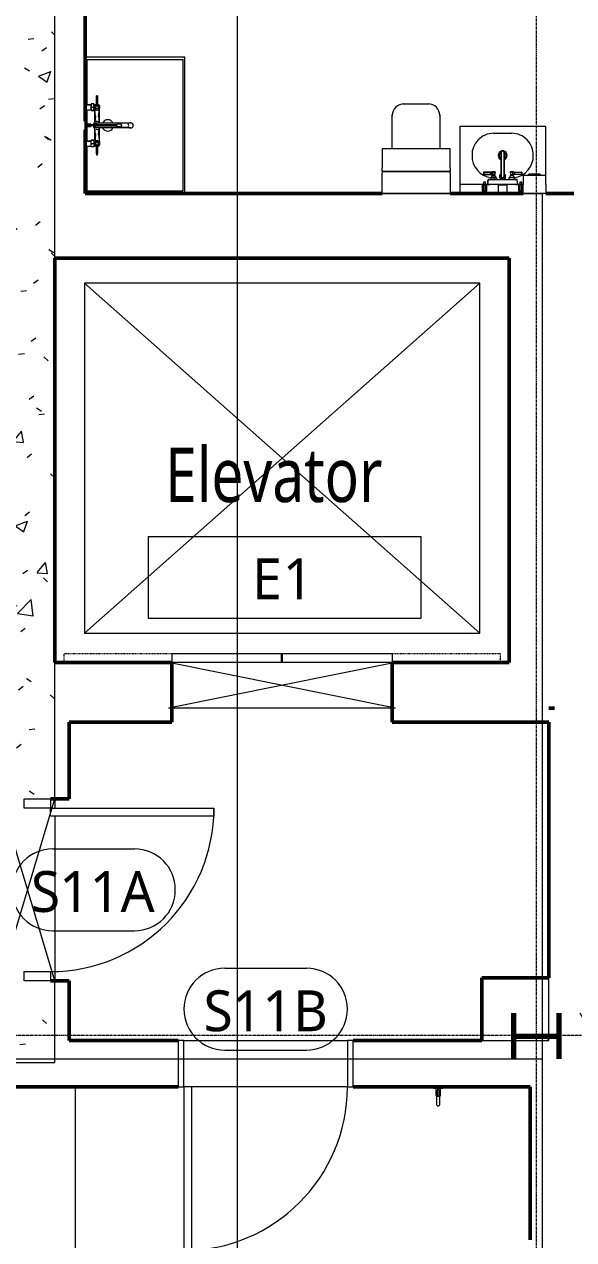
# Model space of a CAD drawing. Header units: inches. Extents: x -1548 to 1644, y -860 to 924.
# Drawn here: x -1202.3 to -1081.3, y 185.5 to 453 of the extents above; entities that cross this region are included whole.
import ezdxf

# ---------------------------------------------------------------- set-up
doc = ezdxf.new("R2010")
doc.units = ezdxf.units.IN
doc.header["$MEASUREMENT"] = 0
for name, pattern in [('Dash', [0.25, 0.125, -0.125]), ('Grid Line', [0.875, 0.5, -0.125, 0.125, -0.125]), ('Overhead_2_', [0.15625, 0.09375, -0.0625])]:
    doc.linetypes.add(name, pattern=pattern)
for name, color, linetype, lineweight in [('A-AREA-IDEN', 2, 'Continuous', 9), ('A-DOOR', 31, 'Continuous', 13), ('A-DOOR-FRAM', 31, 'Continuous', 20), ('A-DOOR-IDEN', 31, 'Continuous', 9), ('A-FLOR', 192, 'Continuous', 13), ('A-GENM', 13, 'Continuous', 9), ('A-VRTC', 13, 'Continuous', 9), ('A-WALL', 113, 'Continuous', 13), ('A-WALL-PATT', 111, 'Continuous', 13), ('E-ARBL-BNDY', 71, 'Continuous', 9), ('G-ANNO-SYMB', 111, 'Continuous', 9), ('I-WALL', 2, 'Continuous', 13), ('P-SANR-FIXT', 6, 'Continuous', 9), ('Q-SPCQ', 91, 'Continuous', 9), ('Q-SPCQ-HDLN', 91, 'Dash', 9), ('S-COLS', 52, 'Continuous', 9), ('S-COLS-SYMB', 171, 'Continuous', 70), ('S-GRID', 1, 'Continuous', 9)]:
    doc.layers.add(name, color=color, linetype=linetype, lineweight=lineweight)
doc.styles.add('Trebuchet MS_1', font='trebuc.ttf', dxfattribs={"height": 9})
doc.styles.add('Trebuchet MS_B', font='trebucbd.ttf', dxfattribs={"width": 0.8, "height": 12})

# ---------------------------------------------------------------- blocks, each defined once
blk = doc.blocks.new('GM_OpeningWall_Type - 40x88-984678-L1')
at = {"layer": 'A-GENM', "color": 7}
for p, q in [((-20, 6), (20, -6)), ((-20, -6), (20, 6))]:
    blk.add_line(p, q, dxfattribs=at)
blk = doc.blocks.new('GM_OpeningWall_Type - 50x87-984679-L1')
at = {"layer": 'A-GENM', "color": 7, "linetype": 'Overhead_2_'}
for p, q in [((-25, 5), (25, 5)), ((-25, -5), (25, -5))]:
    blk.add_line(p, q, dxfattribs=at)
at = {"layer": 'A-GENM', "color": 7}
for p, q in [((-25, 5), (25, -5)), ((-25, -5), (25, 5))]:
    blk.add_line(p, q, dxfattribs=at)
blk = doc.blocks.new('W Shapes-Column - W10x49-938863-L1')
at = {"layer": 'S-COLS-SYMB', "color": 250}
for p, q in [((-5, 5), (5, 5)), ((0, 5), (0, -5)), ((-5, -5), (5, -5))]:
    blk.add_line(p, q, dxfattribs=at)
blk = doc.blocks.new('Snowdon Towers Sample Structural_rvt-1-L1')
at = {"layer": 'A-FLOR', "color": 10}
for p, q in [((-1121.25, 302.5), (-1169.75, 302.5)), ((-1195.5, 282.5), (-1195.5, 280.5)), ((-1195.5, 278.75), (-1195.5, 242.5))]:
    blk.add_line(p, q, dxfattribs=at)
at = {"layer": 'A-GENM', "lineweight": 9}
for name, p, rotation in [('GM_OpeningWall_Type - 50x87-984679-L1', (-1145.5, 307.5), 180), ('GM_OpeningWall_Type - 40x88-984678-L1', (-1201.5, 262.5), 89.99999999999984)]:
    blk.add_blockref(name, p, dxfattribs=dict(at, rotation=rotation))
at = {"layer": 'S-COLS', "lineweight": 9, "rotation": 89.99999999999972}
blk.add_blockref('W Shapes-Column - W10x49-938863-L1', (-1089.5, 230.33), dxfattribs=at)
blk = doc.blocks.new('Snowdon Towers Sample Electrical_rvt-1-L1')
at = {"layer": 'E-ARBL-BNDY', "color": 253}
for p, q in [((-1188.88, 415.75), (-1188.88, 513)), ((-1188.88, 415.75), (-1088.18, 415.75)), ((-1088.18, 105.25), (-1088.18, 415.75)), ((-1088.18, 225.25), (-1338, 225.25))]:
    blk.add_line(p, q, dxfattribs=at)
blk = doc.blocks.new('Hose Bib - Hose Bib-1377896-L1')
at = {"layer": 'P-SANR-FIXT', "color": 5}
for p, q in [((-1, 0), (-1, -0.25)), ((1, -0.25), (1, 0)), ((-1, -0.25), (1, -0.25)), ((-0.5, -0.25), (-0.5, -2)), ((-0.5, -2), (0.5, -2)), ((0.5, -2), (0.5, -0.25))]:
    blk.add_line(p, q, dxfattribs=at)
at = {"layer": 'P-SANR-FIXT', "color": 5, "flags": 128}
for points in [[(-0.37, -2), (-0.37, -2.08), (-0.37, -2.16), (-0.37, -2.24), (-0.37, -2.32), (-0.37, -2.4), (-0.37, -2.48), (-0.37, -2.56), (-0.37, -2.64), (-0.37, -2.71), (-0.37, -2.79), (-0.37, -2.86), (-0.37, -2.93), (-0.37, -3), (-0.37, -3.07), (-0.37, -3.14), (-0.37, -3.2), (-0.37, -3.26), (-0.37, -3.33), (-0.37, -3.38), (-0.37, -3.44), (-0.37, -3.49), (-0.37, -3.55), (-0.37, -3.59), (-0.37, -3.64), (-0.37, -3.68), (-0.37, -3.73), (-0.37, -3.76), (-0.37, -3.8), (-0.37, -3.83), (-0.37, -3.84)], [(0, -0.5), (-0.04, -0.51), (-0.08, -0.54), (-0.11, -0.58), (-0.15, -0.64), (-0.18, -0.72), (-0.2, -0.81), (-0.22, -0.91), (-0.24, -1.02), (-0.25, -1.13), (-0.25, -1.25), (-0.25, -1.37), (-0.24, -1.48), (-0.22, -1.59), (-0.2, -1.69), (-0.18, -1.78), (-0.15, -1.86), (-0.11, -1.92), (-0.08, -1.96), (-0.04, -1.99), (0, -2)], [(-0.11, -0.58), (-0.08, -0.54), (-0.04, -0.51), (0, -0.5)], [(0, -2), (-0.04, -1.99), (-0.08, -1.96)], [(0, -2), (0.04, -1.99), (0.08, -1.96), (0.11, -1.92), (0.15, -1.86), (0.18, -1.78), (0.2, -1.69), (0.22, -1.59), (0.24, -1.48), (0.25, -1.37), (0.25, -1.25), (0.25, -1.13), (0.24, -1.02), (0.22, -0.91), (0.2, -0.81), (0.18, -0.72), (0.15, -0.64), (0.11, -0.58), (0.08, -0.54), (0.04, -0.51), (0, -0.5)], [(0, -0.5), (0.04, -0.51), (0.08, -0.54)], [(0.11, -1.92), (0.08, -1.96), (0.04, -1.99), (0, -2)], [(0.38, -3.84), (0.38, -3.81), (0.38, -3.78), (0.38, -3.74), (0.38, -3.7), (0.38, -3.66), (0.38, -3.61), (0.38, -3.57), (0.38, -3.52), (0.38, -3.46), (0.38, -3.41), (0.38, -3.35), (0.38, -3.29), (0.38, -3.23), (0.38, -3.16), (0.38, -3.1), (0.38, -3.03), (0.38, -2.96), (0.38, -2.89), (0.38, -2.82), (0.38, -2.74), (0.38, -2.67), (0.38, -2.59), (0.38, -2.51), (0.38, -2.43), (0.38, -2.35), (0.38, -2.27), (0.38, -2.19), (0.38, -2.11), (0.38, -2.03), (0.38, -2)]]:
    blk.add_lwpolyline(points, dxfattribs=at)
at = {"layer": 'P-SANR-FIXT', "color": 5}
for centre, major_axis, ratio, start_param, end_param in [((0, -2), (0.375, 0), 0.022819, 3.403392, 4.712389), ((0, -2), (-0.375, 0), 0.022819, 1.570796, 2.879793), ((0, -3.84), (0.375, 0), 0.931643, 2.879793, 4.712389), ((0, -3.84), (0.375, 0), 0.931643, 4.712389, 6.544985)]:
    blk.add_ellipse(centre, major_axis=major_axis, ratio=ratio, start_param=start_param, end_param=end_param, dxfattribs=at)
blk = doc.blocks.new('SinkConnection - Cafe Hand Sink-1530081-L1')
at = {"layer": 'P-SANR-FIXT', "color": 7}
for p, q in [((-3.5, -0.5), (-4.48, -0.5)), ((-4.48, -2), (-3.5, -2)), ((-4.25, 0), (-4.25, -0.5)), ((-4.25, -2), (-4.25, -2.5)), ((-4.25, -2.5), (-4.24, -2.5)), ((-4.25, -2.5), (-3.75, -2.5)), ((-3.76, -2.5), (-3.75, -2.5)), ((-3.75, -0.5), (-3.75, 0)), ((-3.75, -2.5), (-3.75, -2)), ((-3.5, -2), (-3.5, -0.5)), ((-1, 0), (-1, -1.87)), ((-1, -1.87), (1, -1.87)), ((1, -1.87), (1, 0)), ((3.5, -0.5), (3.5, -2)), ((4.5, -0.5), (3.5, -0.5)), ((3.5, -2), (4.5, -2)), ((3.75, 0), (3.75, -0.5)), ((3.75, -2), (3.75, -2.5)), ((3.75, -2.5), (4.25, -2.5)), ((3.75, -2.5), (3.76, -2.5)), ((4.24, -2.5), (4.25, -2.5)), ((4.25, -0.5), (4.25, 0)), ((4.25, -2.5), (4.25, -2)), ((4.5, -2), (4.5, -0.5))]:
    blk.add_line(p, q, dxfattribs=at)
at = {"layer": 'P-SANR-FIXT', "color": 7, "flags": 128}
for points in [[(-4, -0.5), (-4.04, -0.51), (-4.08, -0.54), (-4.11, -0.58), (-4.15, -0.64), (-4.18, -0.72), (-4.2, -0.81), (-4.22, -0.91), (-4.24, -1.02), (-4.25, -1.13), (-4.25, -1.25), (-4.25, -1.37), (-4.24, -1.48), (-4.22, -1.59), (-4.2, -1.69), (-4.18, -1.78), (-4.15, -1.86), (-4.11, -1.92), (-4.08, -1.96), (-4.04, -1.99), (-4, -2)], [(-4.11, -0.58), (-4.08, -0.54), (-4.04, -0.51), (-4, -0.5)], [(-4, -2), (-4.04, -1.99), (-4.08, -1.96)], [(-4, -2), (-3.96, -1.99), (-3.92, -1.96), (-3.89, -1.92), (-3.85, -1.86), (-3.82, -1.78), (-3.8, -1.69), (-3.78, -1.59), (-3.76, -1.48), (-3.75, -1.37), (-3.75, -1.25), (-3.75, -1.13), (-3.76, -1.02), (-3.78, -0.91), (-3.8, -0.81), (-3.82, -0.72), (-3.85, -0.64), (-3.89, -0.58), (-3.92, -0.54), (-3.96, -0.51), (-4, -0.5)], [(-4, -0.5), (-3.96, -0.51), (-3.92, -0.54)], [(-3.89, -1.92), (-3.92, -1.96), (-3.96, -1.99), (-4, -2)], [(4, -0.5), (3.96, -0.51), (3.92, -0.54), (3.89, -0.58), (3.85, -0.64), (3.82, -0.72), (3.8, -0.81), (3.78, -0.91), (3.76, -1.02), (3.75, -1.13), (3.75, -1.25), (3.75, -1.37), (3.76, -1.48), (3.78, -1.59), (3.8, -1.69), (3.82, -1.78), (3.85, -1.86), (3.89, -1.92), (3.92, -1.96), (3.96, -1.99), (4, -2)], [(3.89, -0.58), (3.92, -0.54), (3.96, -0.51), (4, -0.5)], [(4, -2), (3.96, -1.99), (3.92, -1.96), (3.89, -1.92)], [(4, -2), (4.04, -1.99), (4.08, -1.96), (4.11, -1.92), (4.15, -1.86), (4.18, -1.78), (4.2, -1.69), (4.22, -1.59), (4.24, -1.48), (4.25, -1.37), (4.25, -1.25), (4.25, -1.13), (4.24, -1.02), (4.22, -0.91), (4.2, -0.81), (4.18, -0.72), (4.15, -0.64), (4.11, -0.58), (4.08, -0.54), (4.04, -0.51), (4, -0.5)], [(4, -0.5), (4.04, -0.51), (4.08, -0.54)], [(4.08, -1.96), (4.04, -1.99), (4, -2)]]:
    blk.add_lwpolyline(points, dxfattribs=at)
at = {"layer": 'P-SANR-FIXT', "color": 7}
for start, end in [(107.7156, 180), (360, 71.7373), (180, 261.8729), (278.1271, 360)]:
    blk.add_arc((0, -8.37), 1, start, end, dxfattribs=at)
blk = doc.blocks.new('MopSinkConnection - Mop Sink Connection-1532470-L1')
at = {"layer": 'P-SANR-FIXT', "color": 7}
for p, q in [((-4.5, -1.44), (-4.5, -1.77)), ((-3.5, -1.56), (-3.5, -1.44)), ((3.5, -1.44), (3.5, -1.56)), ((4.5, -1.78), (4.5, -1.44))]:
    blk.add_line(p, q, dxfattribs=at)
blk = doc.blocks.new('Snowdon Towers Sample Plumbing_rvt-1-L1')
at = {"layer": 'P-SANR-FIXT', "color": 90, "lineweight": 9}
for name, p, rotation in [('MopSinkConnection - Mop Sink Connection-1532470-L1', (-1188.38, 430.75), 89.99999999999984), ('SinkConnection - Cafe Hand Sink-1530081-L1', (-1096.94, 415.75), 180)]:
    blk.add_blockref(name, p, dxfattribs=dict(at, rotation=rotation))
blk.add_blockref('Hose Bib - Hose Bib-1377896-L1', (-1111.14, 219.13), dxfattribs=at)
blk = doc.blocks.new('Door-Passage-Single-Flush - 36_ x 84_-2162734-L1')
at = {"layer": 'A-DOOR', "lineweight": 20}
for p, q in [((16.25, -5.25), (18, -5.25)), ((16.25, -41.25), (16.25, -5.25)), ((18, -5.25), (18, -41.25)), ((18, -41.25), (16.25, -41.25))]:
    blk.add_line(p, q, dxfattribs=at)
at = {"layer": 'A-DOOR', "lineweight": 9}
blk.add_arc((18, -5.25), 36, 180, 270, dxfattribs=at)
at = {"layer": 'A-DOOR-FRAM'}
for p, q in [((-20, 0.5), (-18, 0.5)), ((-20, -5.25), (-20, 0.5)), ((-18, 0.5), (-18, -5.25)), ((18, 0.5), (20, 0.5)), ((18, -5.25), (18, 0.5)), ((20, 0.5), (20, -5.25)), ((-18, -5.25), (-20, -5.25)), ((20, -5.25), (18, -5.25))]:
    blk.add_line(p, q, dxfattribs=at)
blk = doc.blocks.new('Elevator-Hydraulic - 3500 lbs-2229803-L1')
at = {"layer": 'A-VRTC'}
for p, q in [((43.5, 40), (-43.5, -37)), ((-43.5, 40), (43.5, -37)), ((-43.5, 40), (-43.5, -37)), ((43.5, 40), (-43.5, 40)), ((43.5, 40), (-43.5, 40)), ((-43.5, 40), (-43.5, -37)), ((43.5, -37), (43.5, 40)), ((43.5, -37), (43.5, 40)), ((-43.5, -37), (43.5, -37)), ((-43.5, -37), (43.5, -37))]:
    blk.add_line(p, q, dxfattribs=at)
blk = doc.blocks.new('Elevator Door-Center - 48_ x 84_-1852830-L1')
at = {"layer": 'Q-SPCQ'}
for p, q in [((-28.15, 7), (-4.03, 7)), ((-28.15, 7), (-28.15, 5)), ((-4.03, 5), (-4.03, 7)), ((-3.78, 7), (20.35, 7)), ((-3.78, 5), (-3.78, 7)), ((20.35, 7), (20.35, 5)), ((-4.03, 5), (-28.15, 5)), ((20.35, 5), (-3.78, 5))]:
    blk.add_line(p, q, dxfattribs=at)
at = {"layer": 'Q-SPCQ-HDLN'}
for p, q in [((-51.9, 7), (44.1, 7)), ((-51.9, 5), (-51.9, 7)), ((44.1, 7), (44.1, 5))]:
    blk.add_line(p, q, dxfattribs=at)
blk = doc.blocks.new('Hand Sink - Hand Sink-1106539-L1')
at = {"layer": 'P-SANR-FIXT'}
for p, q in [((9.44, 6.37), (9.44, 8.37)), ((9.44, -6.37), (9.44, 8.37)), ((-4.49, 6.37), (9.44, 6.37)), ((-3.31, 6.37), (-3.19, 5.31)), ((-3.31, 6.37), (3.31, 6.37)), ((-2.81, 6.37), (-3.31, 6.37)), ((-3.31, 6.37), (-3.19, 5.31)), ((-2.81, 6.37), (2.81, 6.37)), ((3.31, 6.37), (2.81, 6.37)), ((3.31, 6.37), (3.19, 5.31)), ((3.19, 5.31), (3.31, 6.37)), ((-9.44, -6.37), (-9.44, 4.38)), ((-4.25, 3.69), (-4.19, 4.19)), ((-4.19, 4.19), (-4.25, 3.69)), ((-2.36, 3.69), (-4.25, 3.69)), ((-4.25, 3.69), (-4.13, 3.69)), ((-4.19, 4.19), (-2.25, 4.19)), ((-4.13, 4.19), (-4.19, 4.19)), ((-4.13, 4.19), (-2.57, 4.19)), ((-4.13, 4.19), (-4.13, 3.69)), ((-2.57, 3.69), (-4.13, 3.69)), ((3.19, 5.31), (-3.19, 5.31)), ((-3.19, 5.31), (-2.81, 5.31)), ((2.81, 5.31), (-2.81, 5.31)), ((-2.63, 4.94), (-2.63, 5.31)), ((-2.63, 4.94), (-1.38, 4.94)), ((-2.61, 5.31), (-2.61, 4.94)), ((-2.61, 4.94), (-1.39, 4.94)), ((-2.57, 3.69), (-2.57, 4.19)), ((-2.57, 4.19), (-2.16, 4.19)), ((-2.22, 3.69), (-2.57, 3.69)), ((-2.38, 4.44), (-2.51, 4.94)), ((-2.5, 4.94), (-2.38, 4.44)), ((-2.38, 4.44), (-1.63, 4.44)), ((-2.38, 4.44), (-1.63, 4.44)), ((-2.25, 4.19), (-2.38, 3.62)), ((-2.38, 3.62), (-1.63, 3.62)), ((-2.38, 3.62), (-1.63, 3.62)), ((-2.25, 4.19), (-2.38, 3.62)), ((-1.75, 4.19), (-2.25, 4.19)), ((-2.2, 3.88), (-2.16, 4.19)), ((-2.13, 4.44), (-2.13, 4.19)), ((-1.75, 4.19), (-2.13, 4.19)), ((-2.13, 4.44), (-2.13, 4.19)), ((-2.08, 3.75), (-1.92, 3.75)), ((-1.88, 4.44), (-1.88, 4.19)), ((-1.88, 4.19), (-1.88, 4.44)), ((-1.78, 3.75), (-1.7, 3.75)), ((-1.63, 3.62), (-1.75, 4.19)), ((-1.63, 3.62), (-1.75, 4.19)), ((-1.63, 4.44), (-1.49, 4.94)), ((-1.63, 4.44), (-1.5, 4.94)), ((-1.39, 4.94), (-1.39, 5.31)), ((-1.38, 4.94), (-1.38, 5.31)), ((-0.63, 4.95), (0, 5.31)), ((0, 5.31), (-0.63, 4.95)), ((-0.63, 4.95), (-0.63, 4.3)), ((-0.63, 4.95), (-0.63, 4.3)), ((-0.63, 4.3), (-0.31, 4.12)), ((-0.63, 4.3), (-0.28, 4.1)), ((-0.5, 5.31), (-0.5, 5.02)), ((-0.5, 5.31), (-0.5, 5.19)), ((-0.31, -0.63), (-0.31, 4.62)), ((0.62, 4.95), (0, 5.31)), ((0.62, 4.95), (0, 5.31)), ((0.3, 4.11), (0.62, 4.3)), ((0.31, 4.65), (0.31, -0.63)), ((0.62, 4.3), (0.31, 4.12)), ((0.5, 5.31), (0.5, 5.02)), ((0.5, 5.19), (0.5, 5.31)), ((0.62, 4.95), (0.62, 4.3)), ((0.62, 4.3), (0.62, 4.95)), ((1.37, 4.94), (1.37, 5.31)), ((2.62, 4.94), (1.37, 4.94)), ((1.39, 5.31), (1.39, 4.94)), ((1.39, 4.94), (2.61, 4.94)), ((1.62, 4.44), (1.49, 4.94)), ((1.5, 4.94), (1.62, 4.44)), ((2.37, 4.44), (1.62, 4.44)), ((1.62, 4.44), (2.37, 4.44)), ((1.62, 3.62), (1.75, 4.19)), ((2.37, 3.62), (1.62, 3.62)), ((1.62, 3.62), (2.37, 3.62)), ((1.75, 4.19), (1.62, 3.62)), ((1.7, 3.75), (1.76, 3.75)), ((1.75, 4.19), (2.25, 4.19)), ((2.16, 4.19), (1.75, 4.19)), ((1.87, 4.44), (1.87, 4.19)), ((1.87, 4.44), (1.87, 4.19)), ((1.96, 3.75), (2.03, 3.75)), ((2.12, 4.44), (2.12, 4.19)), ((2.12, 4.19), (2.12, 4.44)), ((2.16, 4.19), (2.57, 4.19)), ((2.19, 3.62), (2.37, 3.62)), ((2.31, 3.62), (2.22, 3.62)), ((2.31, 3.62), (2.22, 3.62)), ((4.19, 4.19), (2.25, 4.19)), ((2.25, 4.19), (2.37, 3.62)), ((2.57, 3.69), (2.3, 3.69)), ((2.36, 3.69), (4.25, 3.69)), ((2.37, 3.62), (2.36, 3.69)), ((2.37, 4.44), (2.51, 4.94)), ((2.37, 4.44), (2.5, 4.94)), ((2.57, 4.19), (4.13, 4.19)), ((2.57, 4.19), (2.57, 3.69)), ((4.12, 3.69), (2.57, 3.69)), ((2.61, 4.94), (2.61, 5.31)), ((2.62, 4.94), (2.62, 5.31)), ((2.81, 5.31), (3.19, 5.31)), ((4.12, 3.69), (4.13, 4.19)), ((4.12, 3.69), (4.25, 3.69)), ((4.19, 4.19), (4.13, 4.19)), ((4.25, 3.69), (4.19, 4.19)), ((4.25, 3.69), (4.19, 4.19)), ((2, -4.88), (-2, -4.88)), ((-9.44, -6.37), (9.44, -6.37))]:
    blk.add_line(p, q, dxfattribs=at)
at = {"layer": 'P-SANR-FIXT', "flags": 128}
for points in [[(-0.5, 5.03), (-0.5, 5.05), (-0.5, 5.07), (-0.5, 5.09), (-0.5, 5.11), (-0.5, 5.14), (-0.5, 5.16), (-0.5, 5.18), (-0.5, 5.19)], [(-0.5, 4.63), (-0.5, 4.63), (-0.5, 4.63), (-0.5, 4.63), (-0.5, 4.64), (-0.5, 4.64), (-0.5, 4.65), (-0.5, 4.65), (-0.5, 4.66), (-0.5, 4.67), (-0.5, 4.68), (-0.5, 4.69), (-0.5, 4.7), (-0.5, 4.71), (-0.5, 4.72), (-0.5, 4.74), (-0.5, 4.75), (-0.5, 4.76), (-0.5, 4.78), (-0.5, 4.8)], [(-0.28, 4.21), (-0.3, 4.22), (-0.31, 4.24), (-0.33, 4.25), (-0.34, 4.26), (-0.36, 4.28), (-0.37, 4.29), (-0.39, 4.31), (-0.4, 4.32), (-0.41, 4.34), (-0.42, 4.35), (-0.43, 4.37), (-0.44, 4.39), (-0.45, 4.41), (-0.46, 4.43), (-0.47, 4.44), (-0.47, 4.46), (-0.48, 4.48), (-0.48, 4.5), (-0.49, 4.52), (-0.49, 4.54), (-0.5, 4.56), (-0.5, 4.58), (-0.5, 4.6), (-0.5, 4.62)], [(-0.31, 4.62), (-0.31, 4.62), (-0.31, 4.62), (-0.31, 4.61), (-0.31, 4.59), (-0.31, 4.57), (-0.31, 4.55), (-0.31, 4.52), (-0.31, 4.49), (-0.31, 4.46), (-0.31, 4.42), (-0.31, 4.37), (-0.31, 4.33), (-0.31, 4.28), (-0.31, 4.22), (-0.31, 4.17), (-0.31, 4.11), (-0.31, 4.04), (-0.31, 3.97), (-0.31, 3.9), (-0.31, 3.83), (-0.31, 3.75), (-0.31, 3.67), (-0.31, 3.59), (-0.31, 3.51), (-0.31, 3.42), (-0.31, 3.33), (-0.31, 3.24), (-0.31, 3.14), (-0.31, 3.05), (-0.31, 2.95), (-0.31, 2.85), (-0.31, 2.75), (-0.31, 2.65), (-0.31, 2.55), (-0.31, 2.45), (-0.31, 2.34), (-0.31, 2.24), (-0.31, 2.13), (-0.31, 2.03), (-0.31, 1.92), (-0.31, 1.82), (-0.31, 1.71), (-0.31, 1.61), (-0.31, 1.51), (-0.31, 1.4), (-0.31, 1.3), (-0.31, 1.2), (-0.31, 1.1), (-0.31, 1), (-0.31, 0.91), (-0.31, 0.81), (-0.31, 0.72), (-0.31, 0.63), (-0.31, 0.54), (-0.31, 0.46), (-0.31, 0.37), (-0.31, 0.29), (-0.31, 0.21), (-0.31, 0.14), (-0.31, 0.06), (-0.31, -0.01), (-0.31, -0.07), (-0.31, -0.13), (-0.31, -0.19), (-0.31, -0.25), (-0.31, -0.3), (-0.31, -0.35), (-0.31, -0.4), (-0.31, -0.44), (-0.31, -0.47), (-0.31, -0.51), (-0.31, -0.54), (-0.31, -0.56), (-0.31, -0.58), (-0.31, -0.6), (-0.31, -0.61), (-0.31, -0.62), (-0.31, -0.62), (-0.31, -0.63)], [(0.31, -0.63), (0.31, -0.62), (0.31, -0.62), (0.31, -0.61), (0.31, -0.59), (0.31, -0.57), (0.31, -0.55), (0.31, -0.52), (0.31, -0.49), (0.31, -0.46), (0.31, -0.42), (0.31, -0.37), (0.31, -0.33), (0.31, -0.28), (0.31, -0.22), (0.31, -0.17), (0.31, -0.11), (0.31, -0.04), (0.31, 0.03), (0.31, 0.1), (0.31, 0.17), (0.31, 0.25), (0.31, 0.33), (0.31, 0.41), (0.31, 0.49), (0.31, 0.58), (0.31, 0.67), (0.31, 0.76), (0.31, 0.86), (0.31, 0.95), (0.31, 1.05), (0.31, 1.15), (0.31, 1.25), (0.31, 1.35), (0.31, 1.45), (0.31, 1.55), (0.31, 1.66), (0.31, 1.76), (0.31, 1.87), (0.31, 1.97), (0.31, 2.08), (0.31, 2.18), (0.31, 2.29), (0.31, 2.39), (0.31, 2.49), (0.31, 2.6), (0.31, 2.7), (0.31, 2.8), (0.31, 2.9), (0.31, 3), (0.31, 3.09), (0.31, 3.19), (0.31, 3.28), (0.31, 3.37), (0.31, 3.46), (0.31, 3.54), (0.31, 3.63), (0.31, 3.71), (0.31, 3.79), (0.31, 3.86), (0.31, 3.94), (0.31, 4.01), (0.31, 4.07), (0.31, 4.13), (0.31, 4.19), (0.31, 4.25), (0.31, 4.3), (0.31, 4.35), (0.31, 4.4), (0.31, 4.44), (0.31, 4.47), (0.31, 4.51), (0.31, 4.54), (0.31, 4.56), (0.31, 4.58), (0.31, 4.6), (0.31, 4.61), (0.31, 4.62), (0.31, 4.62), (0.31, 4.62)], [(0.5, 4.61), (0.5, 4.59), (0.5, 4.57), (0.49, 4.55), (0.49, 4.53), (0.49, 4.51), (0.48, 4.49), (0.47, 4.47), (0.47, 4.45), (0.46, 4.43), (0.45, 4.41), (0.44, 4.39), (0.43, 4.38), (0.42, 4.36), (0.41, 4.34), (0.4, 4.33), (0.39, 4.31), (0.38, 4.3), (0.36, 4.28), (0.35, 4.27), (0.33, 4.25), (0.32, 4.24)], [(0.5, 5.19), (0.5, 5.17), (0.5, 5.14), (0.5, 5.12), (0.5, 5.1), (0.5, 5.08), (0.5, 5.05), (0.5, 5.03)], [(0.5, 4.8), (0.5, 4.78), (0.5, 4.77), (0.5, 4.75), (0.5, 4.74), (0.5, 4.73), (0.5, 4.71), (0.5, 4.7), (0.5, 4.69), (0.5, 4.68), (0.5, 4.67), (0.5, 4.66), (0.5, 4.66), (0.5, 4.65), (0.5, 4.64), (0.5, 4.64), (0.5, 4.63), (0.5, 4.63), (0.5, 4.63), (0.5, 4.63), (0.5, 4.62)]]:
    blk.add_lwpolyline(points, dxfattribs=at)
at = {"layer": 'P-SANR-FIXT'}
for centre, radius, start, end in [((-2, 0.12), 4.75, 95.8672, 181.508), ((0, 4.65), 0.312, 0, 180), ((0, 4.62), 0.312, 150, 195), ((0, 4.62), 0.312, 90, 120), ((0, 4.62), 0.313, 60, 90), ((0, 4.62), 0.312, 348.3648, 30), ((2, 0.12), 4.75, 358.492, 84.1328), ((-0.02, 0.02), 0.726, 113.3959, 235.497), ((0.02, 0.02), 0.726, 304.503, 66.6041), ((-2, -0.13), 4.75, 178.492, 270), ((0, -0.63), 0.437, 135.5847, 44.4153), ((0, -0.63), 0.438, 138.7551, 270), ((0, -0.63), 0.337, 183.8687, 221.5145), ((0, -0.63), 0.312, 165, 195), ((0, -0.63), 0.313, 180, 360), ((0, -0.63), 0.312, 199.5973, 220.4027), ((0, -0.63), 0.312, 225, 255), ((0, -0.63), 0.337, 244.7994, 270), ((0, -0.63), 0.313, 259.5973, 270), ((0, -0.63), 0.438, 270, 44.5559), ((0, -0.63), 0.337, 270, 295.2006), ((0, -0.63), 0.312, 270, 280.4027), ((0, -0.63), 0.312, 285, 315), ((0, -0.63), 0.312, 319.5973, 340.4027), ((0, -0.63), 0.337, 318.4855, 344.4033), ((0, -0.63), 0.312, 345, 13.5914), ((2, -0.13), 4.75, 270, 1.508)]:
    blk.add_arc(centre, radius, start, end, dxfattribs=at)
blk.add_open_spline([(2.3, 3.69), (2.28, 3.77), (2.24, 3.94), (2.19, 4.11), (2.16, 4.19)], degree=3, dxfattribs=at)
blk = doc.blocks.new('Trash Can - Trash Can-1106541-L1')
at = {"layer": 'Q-SPCQ'}
for p, q in [((-5.65, -10.21), (-5.65, -2.6)), ((-3.3, -0.25), (2.49, -0.25)), ((4.85, -2.6), (4.85, -10.21))]:
    blk.add_line(p, q, dxfattribs=at)
for centre, start, end in [((-3.05, -2.85), 90, 180), ((2.24, -2.85), 0, 90)]:
    blk.add_arc(centre, 2.6, start, end, dxfattribs=at)
blk = doc.blocks.new('Soap Dispenser - Soap Dispenser-1106544-L1')
at = {"layer": 'Q-SPCQ'}
for p, q in [((0, -2), (0, 0)), ((0, 0), (5, 0)), ((0, -2), (0, -4)), ((5, 0), (5, -2)), ((5, -4), (5, -2)), ((0, -4), (5, -4)), ((1.25, -4.28), (1.25, -4)), ((1.25, -4.28), (3.75, -4.28)), ((3.75, -4), (3.75, -4.28))]:
    blk.add_line(p, q, dxfattribs=at)
blk = doc.blocks.new('Motion_Towel_Dispenser - Motion_Towel_Dispenser-1106543-L1')
at = {"layer": 'Q-SPCQ'}
for p, q in [((-7.5, 0.37), (-7.5, 4.87)), ((-7.5, 4.87), (7.5, 4.87)), ((7.5, 4.87), (7.5, 0.37)), ((-7.5, 0.37), (-7.5, 0)), ((-7.5, -0.75), (-7.5, 0)), ((-7.5, 0), (7.5, 0)), ((7.5, 0), (-7.5, 0)), ((7.5, 0), (7.5, 0.37)), ((7.5, 0), (7.5, -0.75)), ((-7.5, -0.75), (-7.5, -3.68)), ((7.5, -3.68), (7.5, -0.75)), ((-7.5, -3.68), (-7.5, -4.96)), ((-7.5, -4.96), (7.5, -4.96)), ((7.5, -4.96), (7.5, -3.68))]:
    blk.add_line(p, q, dxfattribs=at)
blk = doc.blocks.new('Mop Sink_Rect - 30_x22_-1106545-L1')
at = {"layer": 'P-SANR-FIXT'}
for p, q in [((15, -22), (15, 0)), ((-14.5, -0.5), (-4.56, -0.5)), ((-14.5, -21.5), (-14.5, -0.5)), ((-3.44, -0.5), (-0.25, -0.5)), ((0.25, -0.5), (3.44, -0.5)), ((4.56, -0.5), (14.5, -0.5)), ((14.5, -0.5), (14.5, -21.5)), ((-15, -22), (15, -22)), ((14.5, -21.5), (-14.5, -21.5))]:
    blk.add_line(p, q, dxfattribs=at)
for start, end in [(113.7806, 180), (180, 247.0671), (292.9329, 360), (360, 66.2924)]:
    blk.add_arc((0, -5), 1.25, start, end, dxfattribs=at)
blk = doc.blocks.new('Mop Sink Faucet - Mop Sink Faucet-1106548-L1')
at = {"layer": 'P-SANR-FIXT'}
for p, q in [((-5.12, -0.19), (-5.12, 0)), ((-5.12, 0), (-2.88, 0)), ((-5.12, 0), (-5.12, -0.19)), ((-2.88, 0), (-2.88, -0.19)), ((-2.88, -0.19), (-2.88, 0)), ((-1, -0.25), (-1, 0)), ((-1, 0), (1, 0)), ((-1, 0), (-1, -0.25)), ((-0.75, 0), (-1, 0)), ((-0.97, 0), (-1, 0)), ((-0.75, 0), (0.75, 0)), ((1, 0), (0.75, 0)), ((1, 0), (0.97, 0)), ((1, 0), (1, -0.25)), ((1, -0.25), (1, 0)), ((2.88, 0), (2.88, -0.19)), ((5.12, 0), (2.88, 0)), ((2.88, 0), (2.88, -0.19)), ((5.12, -0.19), (5.12, 0)), ((5.12, -0.19), (5.12, 0)), ((-4.29, -2.5), (-6.47, -2.5)), ((-6.47, -2.5), (-6.47, -2.75)), ((-6.47, -2.5), (-6.47, -2.75)), ((-6.44, -2.5), (-6.47, -2.5)), ((-6.21, -2.5), (-6.47, -2.5)), ((-6.21, -2.5), (-4.29, -2.5)), ((-2.88, -0.19), (-5.12, -0.19)), ((-5.12, -0.19), (-5.09, -0.19)), ((-5.12, -0.19), (-2.88, -0.19)), ((-4.75, -1.94), (-4.75, -1.31)), ((-4.75, -1.31), (-3.25, -1.31)), ((-4.75, -1.31), (-4, -1.31)), ((-4.75, -1.94), (-4.75, -1.31)), ((-3.25, -1.94), (-4.75, -1.94)), ((-4, -1.94), (-4.75, -1.94)), ((-4.56, -0.19), (-4.56, -1.31)), ((-4.56, -0.19), (-4.56, -1.31)), ((-4, -2), (-4.54, -2.31)), ((-4.54, -2.31), (-4.54, -2.5)), ((-4.5, -1.94), (-4.5, -2.23)), ((-4.5, -2.23), (-4.48, -2.23)), ((-4.5, -2.23), (-4.48, -2.23)), ((-4.49, -2.23), (-4.49, -1.94)), ((-4, -1.31), (-3.25, -1.31)), ((-4, -1.31), (-4, -1.94)), ((-3.25, -1.94), (-4, -1.94)), ((-3.46, -2.31), (-4, -2)), ((3.73, -2.06), (-3.73, -2.06)), ((-3.51, -2.23), (-3.51, -1.94)), ((-2, -2.3), (-3.51, -2.12)), ((-3.5, -2.23), (-3.5, -1.94)), ((-3.46, -2.94), (-3.46, -2.31)), ((-3.44, -0.19), (-3.44, -1.31)), ((-3.44, -1.31), (-3.44, -0.19)), ((-3.25, -1.31), (-3.25, -1.94)), ((-3.25, -1.94), (-3.25, -1.31)), ((-2.91, -0.19), (-2.88, -0.19)), ((-2, -2.3), (-0.73, -2.15)), ((1, -0.25), (-1, -0.25)), ((-1, -0.25), (-0.97, -0.25)), ((-1, -0.25), (-0.75, -0.25)), ((0.75, -0.25), (-0.75, -0.25)), ((-0.5, -9.13), (-0.5, -2.63)), ((-0.25, -0.25), (-0.25, -1.27)), ((-0.12, -0.31), (-0.25, -0.31)), ((-0.25, -0.31), (-0.25, -0.46)), ((-0.25, -0.31), (-0.25, -0.35)), ((-0.25, -0.35), (-0.12, -0.35)), ((-0.25, -0.46), (-0.25, -0.88)), ((-0.25, -1.27), (-0.25, -0.88)), ((-0.25, -0.88), (-0.12, -0.88)), ((-0.25, -1.27), (0.25, -1.27)), ((-0.25, -1.27), (-0.12, -1.27)), ((-0.12, -0.69), (-0.12, -0.25)), ((-0.12, -0.76), (-0.12, -0.69)), ((-0.12, -0.69), (-0.12, -0.76)), ((-0.12, -0.83), (-0.12, -0.77)), ((-0.12, -0.77), (-0.12, -0.83)), ((-0.12, -0.88), (-0.12, -1.27)), ((-0.12, -0.93), (0.12, -0.93)), ((0.12, -1.18), (-0.12, -1.18)), ((-0.12, -1.18), (-0.12, -1.27)), ((-0.12, -6.96), (-0.12, -1.27)), ((-0.12, -1.27), (0.12, -1.27)), ((0.12, -0.25), (0.12, -0.69)), ((0.12, -0.35), (0.25, -0.35)), ((0.12, -0.69), (0.12, -0.76)), ((0.12, -0.76), (0.12, -0.69)), ((0.12, -0.77), (0.12, -0.83)), ((0.12, -0.83), (0.12, -0.77)), ((0.12, -1.27), (0.12, -0.88)), ((0.12, -0.88), (0.25, -0.88)), ((0.12, -1.18), (0.12, -1.27)), ((0.12, -6.96), (0.12, -1.27)), ((0.12, -1.27), (0.25, -1.27)), ((0.25, -0.31), (0.12, -0.31)), ((0.25, -1.27), (0.25, -0.25)), ((0.25, -0.35), (0.25, -0.31)), ((0.25, -0.46), (0.25, -0.31)), ((0.25, -0.88), (0.25, -0.46)), ((0.25, -0.88), (0.25, -1.27)), ((0.5, -9.13), (0.5, -2.63)), ((2, -2.3), (0.73, -2.15)), ((0.75, -0.25), (1, -0.25)), ((0.97, -0.25), (1, -0.25)), ((2, -2.3), (3.51, -2.12)), ((2.88, -0.19), (5.12, -0.19)), ((2.88, -0.19), (2.91, -0.19)), ((2.88, -0.19), (5.12, -0.19)), ((3.25, -1.31), (3.25, -1.94)), ((4.75, -1.31), (3.25, -1.31)), ((3.25, -1.31), (4, -1.31)), ((3.25, -1.94), (3.25, -1.31)), ((3.25, -1.94), (4.75, -1.94)), ((4, -1.94), (3.25, -1.94)), ((3.44, -0.19), (3.44, -1.31)), ((3.44, -0.19), (3.44, -1.31)), ((4, -2), (3.46, -2.31)), ((3.46, -2.31), (3.46, -2.94)), ((3.5, -1.94), (3.5, -2.23)), ((3.51, -2.23), (3.51, -1.94)), ((4, -1.31), (4.75, -1.31)), ((4, -1.31), (4, -1.94)), ((4.75, -1.94), (4, -1.94)), ((4.54, -2.31), (4, -2)), ((4.29, -2.5), (6.47, -2.5)), ((4.29, -2.5), (6.21, -2.5)), ((4.48, -2.23), (4.5, -2.23)), ((4.48, -2.23), (4.5, -2.23)), ((4.49, -2.23), (4.49, -1.94)), ((4.5, -2.23), (4.5, -1.94)), ((4.54, -2.5), (4.54, -2.31)), ((4.56, -0.19), (4.56, -1.31)), ((4.56, -1.31), (4.56, -0.19)), ((4.75, -1.94), (4.75, -1.31)), ((4.75, -1.94), (4.75, -1.31)), ((5.09, -0.19), (5.12, -0.19)), ((6.47, -2.5), (6.21, -2.5)), ((6.47, -2.5), (6.44, -2.5)), ((6.47, -2.5), (6.47, -2.75)), ((6.47, -2.75), (6.47, -2.5)), ((-6.47, -2.75), (-4.29, -2.75)), ((-6.47, -2.75), (-6.21, -2.75)), ((-6.47, -2.75), (-6.44, -2.75)), ((-4.29, -2.75), (-6.21, -2.75)), ((-4.54, -2.75), (-4.54, -2.94)), ((-4.54, -2.94), (-4, -3.25)), ((-4, -3.25), (-3.46, -2.94)), ((-3.73, -3.19), (-0.49, -3.19)), ((-2, -2.95), (-3.67, -3.15)), ((-2, -2.95), (-0.73, -3.1)), ((-0.5, -3.38), (-0.5, -9.06)), ((0.45, -3.19), (3.73, -3.19)), ((0.5, -9.06), (0.5, -3.38)), ((2, -2.95), (0.73, -3.1)), ((2, -2.95), (3.67, -3.15)), ((3.46, -2.94), (4, -3.25)), ((4, -3.25), (4.54, -2.94)), ((6.47, -2.75), (4.29, -2.75)), ((6.21, -2.75), (4.29, -2.75)), ((4.54, -2.94), (4.54, -2.75)), ((6.21, -2.75), (6.47, -2.75)), ((6.44, -2.75), (6.47, -2.75)), ((-0.25, -6.96), (0.25, -6.96)), ((-0.25, -6.96), (-0.25, -7.93)), ((0.25, -7.93), (-0.25, -7.93)), ((-0.12, -8.1), (-0.12, -7.93)), ((0.12, -8.1), (0.12, -7.93)), ((0.25, -7.93), (0.25, -6.96)), ((-0.12, -8.1), (0.12, -8.1))]:
    blk.add_line(p, q, dxfattribs=at)
at = {"layer": 'P-SANR-FIXT', "flags": 128}
for points in [[(-4.29, -2.5), (-4.31, -2.56), (-4.31, -2.63)], [(-4.31, -2.63), (-4.31, -2.69), (-4.29, -2.75)], [(-0.5, -2.63), (-0.5, -2.63), (-0.5, -2.63), (-0.5, -2.63), (-0.5, -2.63), (-0.5, -2.64), (-0.5, -2.65), (-0.5, -2.65), (-0.5, -2.66), (-0.5, -2.67), (-0.5, -2.68), (-0.5, -2.7), (-0.5, -2.71), (-0.5, -2.72), (-0.5, -2.74), (-0.5, -2.76), (-0.5, -2.77), (-0.5, -2.79), (-0.5, -2.81), (-0.5, -2.83), (-0.5, -2.85), (-0.5, -2.87), (-0.5, -2.9), (-0.5, -2.92), (-0.5, -2.94), (-0.5, -2.97), (-0.5, -3), (-0.5, -3.02), (-0.5, -3.05), (-0.5, -3.08), (-0.5, -3.1), (-0.5, -3.13), (-0.5, -3.16), (-0.5, -3.19), (-0.5, -3.22), (-0.5, -3.25), (-0.5, -3.28), (-0.5, -3.31), (-0.5, -3.34), (-0.5, -3.37), (-0.5, -3.38)], [(0.5, -3.38), (0.5, -3.35), (0.5, -3.32), (0.5, -3.29), (0.5, -3.26), (0.5, -3.23), (0.5, -3.2), (0.5, -3.17), (0.5, -3.14), (0.5, -3.11), (0.5, -3.08), (0.5, -3.06), (0.5, -3.03), (0.5, -3), (0.5, -2.98), (0.5, -2.95), (0.5, -2.93), (0.5, -2.9), (0.5, -2.88), (0.5, -2.86), (0.5, -2.84), (0.5, -2.82), (0.5, -2.8), (0.5, -2.78), (0.5, -2.76), (0.5, -2.74), (0.5, -2.73), (0.5, -2.71), (0.5, -2.7), (0.5, -2.69), (0.5, -2.68), (0.5, -2.67), (0.5, -2.66), (0.5, -2.65), (0.5, -2.64), (0.5, -2.64), (0.5, -2.63), (0.5, -2.63), (0.5, -2.63), (0.5, -2.63)], [(4.31, -2.63), (4.31, -2.56), (4.29, -2.5)], [(4.29, -2.75), (4.31, -2.69), (4.31, -2.63)], [(-0.5, -9.06), (-0.5, -9.1), (-0.5, -9.14), (-0.5, -9.18), (-0.5, -9.22), (-0.5, -9.26), (-0.5, -9.3), (-0.5, -9.34), (-0.5, -9.38), (-0.5, -9.41), (-0.5, -9.45), (-0.5, -9.49), (-0.5, -9.52), (-0.5, -9.56), (-0.5, -9.59), (-0.5, -9.63), (-0.5, -9.66), (-0.5, -9.69), (-0.5, -9.72), (-0.5, -9.75), (-0.5, -9.78), (-0.5, -9.81), (-0.5, -9.83), (-0.5, -9.86), (-0.5, -9.88), (-0.5, -9.9), (-0.5, -9.92), (-0.5, -9.94), (-0.5, -9.96), (-0.5, -9.98), (-0.5, -9.99), (-0.5, -10.01), (-0.5, -10.02), (-0.5, -10.03), (-0.5, -10.04), (-0.5, -10.05), (-0.5, -10.05), (-0.5, -10.06), (-0.5, -10.06), (-0.5, -10.06)], [(0.5, -10.06), (0.5, -10.06), (0.5, -10.06), (0.5, -10.06), (0.5, -10.05), (0.5, -10.04), (0.5, -10.03), (0.5, -10.02), (0.5, -10.01), (0.5, -10), (0.5, -9.98), (0.5, -9.97), (0.5, -9.95), (0.5, -9.93), (0.5, -9.91), (0.5, -9.89), (0.5, -9.86), (0.5, -9.84), (0.5, -9.81), (0.5, -9.79), (0.5, -9.76), (0.5, -9.73), (0.5, -9.7), (0.5, -9.67), (0.5, -9.64), (0.5, -9.6), (0.5, -9.57), (0.5, -9.53), (0.5, -9.5), (0.5, -9.46), (0.5, -9.42), (0.5, -9.39), (0.5, -9.35), (0.5, -9.31), (0.5, -9.27), (0.5, -9.23), (0.5, -9.19), (0.5, -9.15), (0.5, -9.11), (0.5, -9.07), (0.5, -9.06)]]:
    blk.add_lwpolyline(points, dxfattribs=at)
at = {"layer": 'P-SANR-FIXT'}
for centre, radius, start, end in [((-4, -2.63), 0.625, 360, 168.463), ((-4, -2.63), 0.625, 191.537, 360), ((-4, -2.63), 0.625, 360, 165), ((-4, -2.63), 0.625, 195, 360), ((-4, -2.63), 0.313, 360, 180), ((-4, -2.63), 0.313, 180, 360), ((-4, -2.63), 0.313, 360, 156.4218), ((-4, -2.63), 0.312, 203.5782, 360), ((0, -2.63), 0.875, 98.2132, 235.1501), ((0, -2.63), 0.5, 104.4775, 180), ((0, -2.63), 0.875, 304.8499, 81.7868), ((0, -2.63), 0.5, 0, 75.5225), ((4, -2.63), 0.625, 180, 345), ((4, -2.63), 0.625, 11.537, 180), ((4, -2.63), 0.625, 15, 180), ((4, -2.63), 0.625, 180, 348.463), ((4, -2.63), 0.312, 23.5782, 180), ((4, -2.63), 0.313, 360, 180), ((4, -2.63), 0.312, 180, 336.4218), ((4, -2.63), 0.313, 180, 360), ((0, -10.06), 0.563, 153.4329, 180), ((0, -10.06), 0.563, 180, 360), ((0, -9.13), 0.5, 180, 360), ((0, -10.06), 0.563, 360, 30)]:
    blk.add_arc(centre, radius, start, end, dxfattribs=at)
for points, knots in [([(-3.38, -2.63), (-3.38, -2.58), (-3.38, -2.51), (-3.4, -2.44), (-3.42, -2.4), (-3.43, -2.37), (-3.44, -2.34), (-3.46, -2.3), (-3.5, -2.25), (-3.55, -2.19), (-3.59, -2.15), (-3.61, -2.14), (-3.62, -2.13), (-3.62, -2.13)], [0, 0, 0, 0, 0.1428571, 0.2142857, 0.25, 0.2857143, 0.3214286, 0.3571429, 0.4285714, 0.5714286, 0.6428571, 0.6785714, 0.6964286, 0.6964286, 0.6964286, 0.6964286]), ([(-0.5, -2.63), (-0.5, -2.59), (-0.49, -2.54), (-0.48, -2.49), (-0.47, -2.44), (-0.45, -2.4), (-0.42, -2.35), (-0.38, -2.29), (-0.33, -2.25), (-0.29, -2.22), (-0.27, -2.2), (-0.25, -2.19), (-0.23, -2.18), (-0.21, -2.17), (-0.18, -2.16), (-0.14, -2.14), (-0.11, -2.14), (-0.09, -2.13), (-0.07, -2.13), (-0.04, -2.13), (0, -2.13), (0.04, -2.13), (0.07, -2.13), (0.09, -2.13), (0.11, -2.14), (0.14, -2.14), (0.18, -2.16), (0.21, -2.17), (0.23, -2.18), (0.25, -2.19), (0.27, -2.2), (0.29, -2.22), (0.33, -2.25), (0.38, -2.29), (0.42, -2.35), (0.45, -2.4), (0.47, -2.44), (0.48, -2.49), (0.49, -2.54), (0.5, -2.59), (0.5, -2.63)], [0, 0, 0, 0, 0.055556, 0.083333, 0.111111, 0.138889, 0.166667, 0.222222, 0.277778, 0.305556, 0.319444, 0.333333, 0.347222, 0.361111, 0.388889, 0.416667, 0.430556, 0.444444, 0.458333, 0.472222, 0.5, 0.527778, 0.541667, 0.555556, 0.569444, 0.583333, 0.611111, 0.638889, 0.652778, 0.666667, 0.680556, 0.694444, 0.722222, 0.777778, 0.833333, 0.861111, 0.888889, 0.916667, 0.944444, 1, 1, 1, 1]), ([(-0.47, -2.79), (-0.47, -2.78), (-0.48, -2.76), (-0.49, -2.71), (-0.5, -2.66), (-0.5, -2.63)], [0.90001461, 0.90001461, 0.90001461, 0.90001461, 0.91666667, 0.94444444, 1, 1, 1, 1]), ([(3.43, -2.37), (3.43, -2.38), (3.42, -2.4), (3.41, -2.42), (3.41, -2.43), (3.41, -2.43)], [0.71428571, 0.71428571, 0.71428571, 0.71428571, 0.75, 0.78571429, 0.7927921, 0.7927921, 0.7927921, 0.7927921]), ([(3.56, -2.18), (3.54, -2.21), (3.51, -2.24), (3.47, -2.29), (3.46, -2.3), (3.46, -2.31)], [0.4285714, 0.4285714, 0.4285714, 0.4285714, 0.5714286, 0.6071429, 0.6428571, 0.6428571, 0.6428571, 0.6428571]), ([(-3.7, -3.17), (-3.7, -3.17), (-3.69, -3.17), (-3.68, -3.16), (-3.67, -3.15), (-3.65, -3.14), (-3.64, -3.14), (-3.63, -3.13), (-3.62, -3.12), (-3.61, -3.11), (-3.59, -3.1), (-3.55, -3.06), (-3.51, -3.02), (-3.49, -2.99)], [0.1428571, 0.1428571, 0.1428571, 0.1428571, 0.1607143, 0.1785714, 0.2142857, 0.25, 0.2678571, 0.2857143, 0.3035714, 0.3214286, 0.3571429, 0.4285714, 0.5714286, 0.5714286, 0.5714286, 0.5714286]), ([(-3.43, -2.88), (-3.43, -2.87), (-3.42, -2.85), (-3.41, -2.83), (-3.41, -2.82), (-3.41, -2.82)], [0.71428571, 0.71428571, 0.71428571, 0.71428571, 0.75, 0.78571429, 0.7927921, 0.7927921, 0.7927921, 0.7927921]), ([(3.41, -2.82), (3.41, -2.82), (3.41, -2.83), (3.42, -2.85), (3.43, -2.87), (3.43, -2.88)], [0.2072079, 0.2072079, 0.2072079, 0.2072079, 0.21428571, 0.25, 0.28571429, 0.28571429, 0.28571429, 0.28571429]), ([(3.49, -2.99), (3.51, -3.02), (3.55, -3.06), (3.59, -3.1), (3.61, -3.11), (3.62, -3.12), (3.63, -3.13), (3.64, -3.14), (3.65, -3.14), (3.67, -3.15), (3.68, -3.16), (3.69, -3.17), (3.7, -3.17), (3.7, -3.17), (3.71, -3.18), (3.72, -3.18), (3.73, -3.19), (3.73, -3.19)], [0.4285714, 0.4285714, 0.4285714, 0.4285714, 0.5714286, 0.6428571, 0.6785714, 0.6964286, 0.7142857, 0.7321429, 0.75, 0.7857143, 0.8214286, 0.8392857, 0.8571429, 0.875, 0.8928571, 0.9285714, 1, 1, 1, 1])]:
    blk.add_open_spline(points, degree=3, knots=knots, dxfattribs=at)
for points in [[(-3.39, -2.76), (-3.38, -2.72), (-3.38, -2.67), (-3.38, -2.63)], [(0.5, -2.63), (0.5, -2.65), (0.5, -2.68), (0.49, -2.71)], [(3.39, -2.49), (3.38, -2.53), (3.37, -2.58), (3.37, -2.63)], [(3.37, -2.63), (3.37, -2.67), (3.38, -2.72), (3.39, -2.76)]]:
    blk.add_open_spline(points, degree=3, dxfattribs=at)
blk = doc.blocks.new('Door-Passage-Single-Two_Lite - 36_ x 84_ _90 MIN_-2176091-L1')
at = {"layer": 'A-DOOR', "lineweight": 20}
for p, q in [((18, 41.375), (16.25, 41.375)), ((16.25, 41.375), (16.25, 5.375)), ((18, 5.375), (18, 41.375)), ((16.25, 5.375), (18, 5.375))]:
    blk.add_line(p, q, dxfattribs=at)
at = {"layer": 'A-DOOR', "lineweight": 9}
blk.add_arc((18, 5.375), 36, 90, 180, dxfattribs=at)
at = {"layer": 'A-DOOR-FRAM'}
for p, q in [((-18, 5.375), (-19.25, 5.375)), ((-19.25, 5.375), (-19.25, -4.875)), ((-18, -4.875), (-18, 5.375)), ((19.25, 5.375), (18, 5.375)), ((18, 5.375), (18, -4.875)), ((19.25, -4.875), (19.25, 5.375)), ((-19.25, -4.875), (-18, -4.875)), ((18, -4.875), (19.25, -4.875))]:
    blk.add_line(p, q, dxfattribs=at)
blk = doc.blocks.new('Door Tag - Door Tag-2240266-L1')
at = {"layer": 'A-DOOR-IDEN'}
for p, q in [((-0.09375, 0.09375), (0.09375, 0.09375)), ((-0.09375, -0.09375), (0.09375, -0.09375))]:
    blk.add_line(p, q, dxfattribs=at)
for centre, start, end in [((-0.09375, 0), 90, 270), ((0.09375, 0), 270, 90)]:
    blk.add_arc(centre, 0.09375, start, end, dxfattribs=at)
blk = doc.blocks.new('Room Tag - Room Tag-516732-L1')
at = {"layer": 'A-AREA-IDEN'}
for p, q in [((-0.3125, 0), (-0.3125, -0.1875)), ((-0.3125, 0), (0.3125, 0)), ((0.3125, 0), (0.3125, -0.1875)), ((-0.3125, -0.1875), (0.3125, -0.1875))]:
    blk.add_line(p, q, dxfattribs=at)

msp = doc.modelspace()

# ---------------------------------------------------------------- hatches: boundary and pattern name
at = {"layer": 'A-WALL', "lineweight": 9}
h = msp.add_hatch(dxfattribs=at)
h.set_pattern_fill('FP_6', color=256, style=0, pattern_type=2)
h.set_pattern_definition([(0, (0, 0), (30.72, 7.68), [1.267, -21.773, 1.267, -21.773, -122.88]), (0, (0, 0), (30.72, 7.68), [-46.08, 1.267, -44.813, 1.267, -21.773, -53.76]), (0, (0, 0), (30.72, 7.68), [-115.2, 1.267, -14.093, 1.267, -37.133]), (120, (11.52, 3.84), (-22.011075, 22.7643), [1.267, -21.773, 1.267, -21.773, -122.88]), (120, (11.52, 3.84), (-22.011075, 22.7643), [-46.08, 1.267, -44.813, 1.267, -21.773, -53.76]), (120, (11.52, 3.84), (-22.011075, 22.7643), [-115.2, 1.267, -14.093, 1.267, -37.133]), (240, (15.36, 19.2), (-8.708925, -30.4443), [1.267, -21.773, 1.267, -21.773, -122.88]), (240, (15.36, 19.2), (-8.708925, -30.4443), [-46.08, 1.267, -44.813, 1.267, -21.773, -53.76]), (240, (15.36, 19.2), (-8.708925, -30.4443), [-115.2, 1.267, -14.093, 1.267, -37.133])])
h.paths.add_polyline_path([(-1080.625, 219.125), (-1077.5, 219.125), (-1077.5, 241.9375), (-1080.625, 241.9375), (-1080.625, 229.375)])
h.paths.add_polyline_path([(-1086.75, 229.375), (-1086.75, 243.125), (-1101.5, 243.125), (-1101.5, 229.375), (-1088.4799, 229.375)])
at = {"layer": 'A-WALL-PATT', "lineweight": 9}
h = msp.add_hatch(dxfattribs=at)
h.set_pattern_fill('FP_1', color=256, style=0, pattern_type=2)
h.set_pattern_definition([(50, (0, 0), (27.5427, -2.40992), [2.88, -31.68]), (355, (0, 0), (-5.32784, 28.88427), [2.304, -25.344]), (100.451, (2.295, -0.2), (22.2153, 26.47393), [2.448, -26.924]), (46.184, (0, 7.68), (40.9819, -6.3564), [4.32, -47.52]), (96.636, (3.415, 7.15), (35.8907, 37.4062), [3.671, -40.386]), (351.184, (0, 7.68), (35.891, 37.4062), [3.456, -38.016]), (21, (3.84, 5.76), (22.92104, -15.46073), [2.88, -31.68]), (326, (3.84, 5.76), (9.34353, 27.84574), [2.304, -25.344]), (71.451, (5.75, 4.472), (32.26477, 12.3844), [2.448, -26.924]), (37.5, (0, 0), (0.466855, 12.78271), [1.267, -23.77, 1.267, -24.461, -25.44]), (37.5, (0, 0), (0.466855, 12.78271), [-50.765, 1.267, -24.173]), (7.5, (0, 0), (10.10159, 15.14509), [1.267, -13.402, 1.267, -23.194, -9.696]), (7.5, (0, 0), (10.10159, 15.14509), [-39.13, 1.267, -8.429]), (327.5, (-8.563, 0), (20.49916, -0.86578), [1.267, -8.333, 1.267, -28.685, -39.744]), (327.5, (-8.563, 0), (20.49916, -0.86578), [-39.552, 1.267, -38.477]), (317.5, (-12.403, 0), (22.39478, 3.8443), [1.267, -11.213, 1.267, -18.624, -28.224]), (317.5, (-12.403, 0), (22.39478, 3.8443), [-32.371, 1.267, -26.957])])
h.paths.add_polyline_path([(-1207.5, 224.5), (-1195.5, 224.5), (-1195.5, 242.5), (-1207.5, 242.5), (-1207.5, 236.2979)])
h.paths.add_polyline_path([(-1202.25, 282.5), (-1195.5, 282.5), (-1195.5, 500.375), (-1207.5, 500.375), (-1207.5, 282.5)])

# ---------------------------------------------------------------- linework, layer by layer
at = {"layer": 'A-FLOR'}
for p, q in [((-1145.375, 312.5), (-1145.625, 312.5)), ((-1195.5, 282.5), (-1195.5, 280.5)), ((-1195.5, 278.75), (-1195.5, 242.5)), ((-1191.00036, -94), (-1191.00036, 219.125))]:
    msp.add_line(p, q, dxfattribs=at)
at = {"layer": 'A-WALL'}
for p, q in [((-1195.5, 401.5), (-1195.5, 525)), ((-1195.5, 282.5), (-1195.5, 312.5)), ((-1195.5, 224.5), (-1195.5, 242.5)), ((-1086.75, 229.375), (-1086.75, 243.125)), ((-1167.125, 229.375), (-1131.125, 229.375)), ((-1101.5, 229.375), (-1090.875, 229.375)), ((-1090.875, 229.375), (-1086.75, 229.375)), ((-1338, 224.5), (-1195.5, 224.5)), ((-1131.125, 219.125), (-1165.375, 219.125))]:
    msp.add_line(p, q, dxfattribs=at)
at = {"layer": 'A-WALL', "lineweight": 50}
for p, q in [((-1188.875, 431.71651), (-1188.875, 500.375)), ((-1188.875, 415.75), (-1188.875, 429.78349)), ((-1123.5, 415.75), (-1188.875, 415.75)), ((-1092.44883, 415.75), (-1108.5, 415.75)), ((-1081.25, 415.75), (-1087.44883, 415.75)), ((-1195.5, 312.5), (-1195.5, 401.5)), ((-1195.5, 401.5), (-1095.5, 401.5)), ((-1095.5, 401.5), (-1095.5, 312.5)), ((-1169.75, 312.5), (-1195.5, 312.5)), ((-1169.75, 299.375), (-1169.75, 312.5)), ((-1095.5, 312.5), (-1121.25, 312.5)), ((-1121.25, 312.5), (-1121.25, 299.375)), ((-1192.375, 299.375), (-1169.75, 299.375)), ((-1192.375, 282.5), (-1192.375, 299.375)), ((-1121.25, 299.375), (-1086.75, 299.375)), ((-1196.5, 282.5), (-1192.375, 282.5)), ((-1192.375, 242.5), (-1196.5, 242.5)), ((-1192.375, 229.375), (-1192.375, 242.5)), ((-1086.75, 243.125), (-1101.5, 243.125)), ((-1101.5, 243.125), (-1101.5, 229.375)), ((-1168.375, 229.375), (-1192.375, 229.375)), ((-1101.5, 229.375), (-1129.875, 229.375)), ((-1324.375, 219.125), (-1168.375, 219.125)), ((-1129.875, 219.125), (-1090.875, 219.125)), ((-1090.875, 219.125), (-1090.875, 185.5))]:
    msp.add_line(p, q, dxfattribs=at)
at = {"layer": 'G-ANNO-SYMB'}
msp.add_line((-1155.28888, -454.5), (-1155.28888, 721.5), dxfattribs=at)
at = {"layer": 'I-WALL', "lineweight": 50}
for p, q in [((-1085.5, 302.5), (-1086.75, 302.5)), ((-1086.75, 299.375), (-1086.75, 243.125))]:
    msp.add_line(p, q, dxfattribs=at)
at = {"layer": 'S-GRID', "linetype": 'Grid Line'}
for p, q in [((-1089.5, -522.73665), (-1089.5, 873.5494)), ((-1479.1199, 230.5), (1029.23722, 230.5))]:
    msp.add_line(p, q, dxfattribs=at)

# ---------------------------------------------------------------- block references
at = {"lineweight": 5}
for name in ['Snowdon Towers Sample Electrical_rvt-1-L1', 'Snowdon Towers Sample Plumbing_rvt-1-L1', 'Snowdon Towers Sample Structural_rvt-1-L1']:
    msp.add_blockref(name, (0, 0), dxfattribs=at)
at = {"layer": 'A-AREA-IDEN', "xscale": 95.99999999999994, "yscale": 95.99999999999994, "zscale": 95.99999999999994}
msp.add_blockref('Room Tag - Room Tag-516732-L1', (-1144.94483, 340.25952), dxfattribs=at)
at = {"layer": 'A-DOOR'}
for name, p, rotation in [('Door-Passage-Single-Flush - 36_ x 84_-2162734-L1', (-1201.75, 262.5), 89.99999999999991), ('Door-Passage-Single-Two_Lite - 36_ x 84_ _90 MIN_-2176091-L1', (-1149.125, 224.5), 180)]:
    msp.add_blockref(name, p, dxfattribs=dict(at, rotation=rotation))
at = {"layer": 'A-DOOR-IDEN', "xscale": 95.99999999999994, "yscale": 95.99999999999994, "zscale": 95.99999999999994}
for p in [(-1187, 262.5), (-1149.125, 236.25)]:
    msp.add_blockref('Door Tag - Door Tag-2240266-L1', p, dxfattribs=at)
at = {"layer": 'A-VRTC'}
msp.add_blockref('Elevator-Hydraulic - 3500 lbs-2229803-L1', (-1145.5, 356), dxfattribs=at)
at = {"layer": 'P-SANR-FIXT'}
for name, p, rotation in [('Mop Sink_Rect - 30_x22_-1106545-L1', (-1188.875, 430.75), 89.99999999999991), ('Mop Sink Faucet - Mop Sink Faucet-1106548-L1', (-1188.875, 430.75), 89.99999999999991), ('Hand Sink - Hand Sink-1106539-L1', (-1096.9375, 424.125), 180)]:
    msp.add_blockref(name, p, dxfattribs=dict(at, rotation=rotation))
at = {"layer": 'Q-SPCQ'}
for name, p in [('Trash Can - Trash Can-1106541-L1', (-1115.59574, 435.75)), ('Elevator Door-Center - 48_ x 84_-1852830-L1', (-1141.59702, 307.5))]:
    msp.add_blockref(name, p, dxfattribs=at)
at = {"layer": 'Q-SPCQ', "rotation": 180}
for name, p in [('Motion_Towel_Dispenser - Motion_Towel_Dispenser-1106543-L1', (-1116, 420.625)), ('Soap Dispenser - Soap Dispenser-1106544-L1', (-1087.44883, 415.74516))]:
    msp.add_blockref(name, p, dxfattribs=at)

# ---------------------------------------------------------------- texts
at = {"layer": 'A-AREA-IDEN', "attachment_point": 1}
for s, insert, char_height, width, style in [('Elevator', (-1171.23964, 359.84581), 12, 63.5088, 'Trebuchet MS_B'), ('E', (-1152.0989, 335.45389), 9, 8.181, 'Trebuchet MS_1'), ('1', (-1145.3489, 335.45389), 9, 8.181, 'Trebuchet MS_1')]:
    msp.add_mtext(s, dxfattribs=dict(at, insert=insert, char_height=char_height, width=width, style=style))
at = {"layer": 'A-DOOR-IDEN', "char_height": 9, "attachment_point": 1, "style": 'Trebuchet MS_1'}
for s, insert, width in [('S', (-1200.7988, 266.63091), 7.575), ('11', (-1194.5488, 266.63091), 16.362), ('A', (-1181.0488, 266.63091), 9.09), ('S', (-1162.79152, 240.38091), 7.575), ('11', (-1156.54152, 240.38091), 16.362), ('B', (-1143.04152, 240.38091), 8.787)]:
    msp.add_mtext(s, dxfattribs=dict(at, insert=insert, width=width))

doc.saveas('drawing.dxf')
